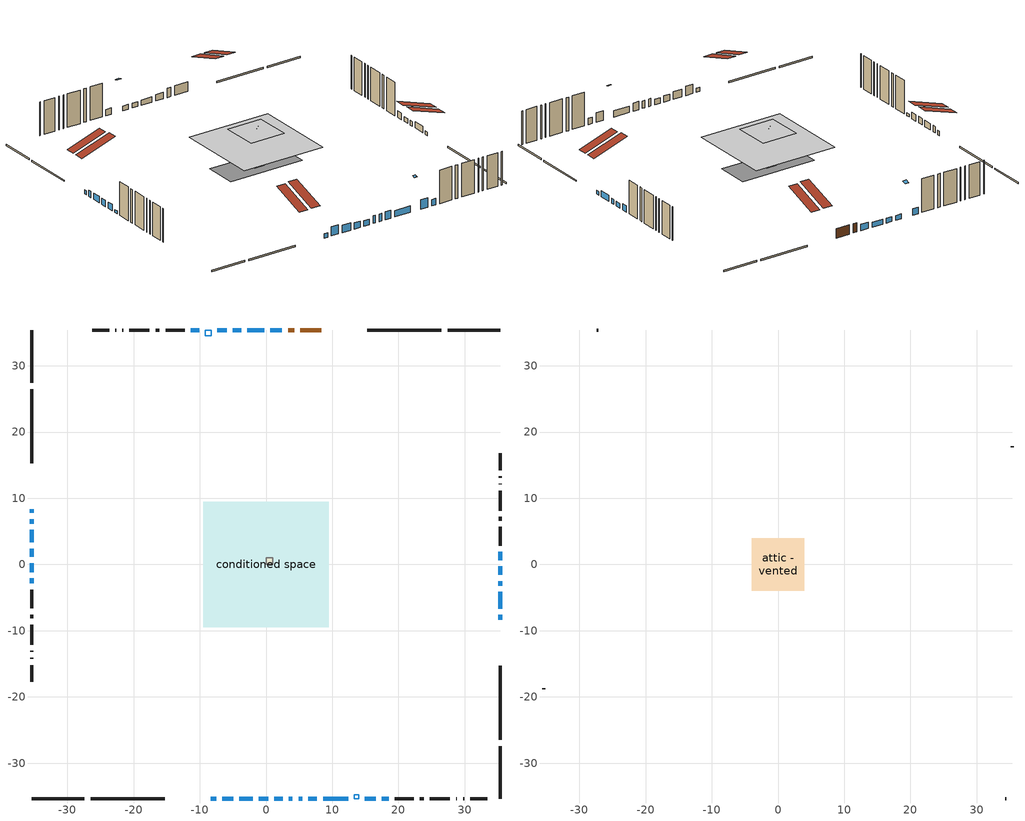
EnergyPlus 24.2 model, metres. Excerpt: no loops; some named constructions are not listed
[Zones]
air source heat pump airloop ret air zone
 floor adiabatic (AdiabaticConst): 0,0 0,1 1,1 1,0 z0
 wall adiabatic (AdiabaticConst): 1,0 1,1 0,1 0,0 1,0 z0:1
 ceiling adiabatic (AdiabaticConst): 1,0 1,1 0,1 0,0 z1
conditioned space
 floor outside (Floor1 construction): -1.18,-1.18 -1.18,1.18 1.18,1.18 1.18,-1.18 z0
 floor adiabatic (AdiabaticFloorConstruction): -9.48,-9.48 -9.48,9.48 9.48,9.48 9.48,-9.48 z4.88
 floor foundation (Slab1 construction): -8.59,-3.6 -8.59,3.6 8.59,3.6 8.59,-3.6 z0
 wall outside (RimJoist1 construction): 35.42,35.42 27.43,35.42 / -35.42,-35.42 -27.43,-35.42 / -35.42,35.42 -35.42,27.43 / 35.42,-35.42 35.42,-27.43 z0:0.3
 wall outside (RimJoist2 construction): 26.5,35.42 15.3,35.42 / -26.5,-35.42 -15.3,-35.42 / -35.42,26.5 -35.42,15.3 / 35.42,-26.5 35.42,-15.3 z0:0.3
 wall outside (AdiabaticWallConstruction 1): 8.35,35.42 5.16,35.42 / 4.23,35.42 3.34,35.42 z0:2.03
 wall outside (AdiabaticWallConstruction): -8.35,-35.42 -7.53,-35.42 / -35.42,8.35 -35.42,7.79 z0:0.92; 35.42,-8.35 35.42,-7.58 z0:0.76; 35.42,-6.66 35.42,-4.11 / 2.42,35.42 0.64,35.42 / -1.06,-35.42 0.31,-35.42 / -35.42,6.86 -35.42,6.17 / -35.42,5.25 -35.42,3.34 / 35.42,0.63 35.42,1.9 / 8.61,-35.42 12.43,-35.42 / -35.42,2.41 -35.42,1.14 / -10.1,35.42 -11.38,35.42 / 17.51,-35.42 18.53,-35.42 / -35.42,0.21 -35.42,-1.16 z0:1.37; -0.29,35.42 -2.83,35.42 z0:1.12; -6.61,-35.42 -4.95,-35.42 / 14.93,-35.42 16.58,-35.42 z0:2.03; -4.02,-35.42 -1.99,-35.42 z0:1.58; 1.24,-35.42 2.51,-35.42 z0:1.17; 3.44,-35.42 4,-35.42 / 4.92,-35.42 5.48,-35.42 z0:1.63; 35.42,-3.19 35.42,-2.5 / 35.42,-1.57 35.42,-0.3 / -3.76,35.42 -5.03,35.42 / -5.96,35.42 -7.33,35.42 z0:1.02; 6.41,-35.42 7.68,-35.42 z0:1.78; -35.42,-2.09 -35.42,-2.85 z0:0.61
 wall outside (Wall1 construction): -12.3,35.42 -15.16,35.42 / 19.45,-35.42 22.31,-35.42 / -35.42,-3.78 -35.42,-6.64 / 35.42,2.83 35.42,5.69 z0:7.32
 wall outside (Wall2 construction): -16.09,35.42 -16.68,35.42 / 23.24,-35.42 23.83,-35.42 / -35.42,-7.57 -35.42,-8.15 / 35.42,6.62 35.42,7.2 z0:7.32
 wall outside (Wall3 construction): -17.61,35.42 -20.64,35.42 / 24.76,-35.42 27.79,-35.42 / -35.42,-9.08 -35.42,-12.11 / 35.42,8.13 35.42,11.17 z0:7.32
 wall outside (Wall4 construction): -21.57,35.42 -21.68,35.42 / 28.72,-35.42 28.83,-35.42 / -35.42,-13.04 -35.42,-13.15 / 35.42,12.1 35.42,12.21 z0:7.32
 wall outside (Wall5 construction): -22.61,35.42 -22.78,35.42 / 29.76,-35.42 29.93,-35.42 / -35.42,-14.08 -35.42,-14.25 / 35.42,13.13 35.42,13.31 z0:7.32
 wall outside (Wall6 construction): -23.71,35.42 -26.26,35.42 / 30.86,-35.42 33.41,-35.42 / -35.42,-15.18 -35.42,-17.73 / 35.42,14.23 35.42,16.78 z0:7.32
 window (WindowConstruction 23): -8.35,-35.42 -7.53,-35.42 z0:0.91
 window (WindowConstruction 6): 35.42,-8.35 35.42,-7.59 z0:0.76
 window (WindowConstruction 7): 35.42,-6.66 35.42,-4.11 z0:1.37
 window (WindowConstruction 8): 2.42,35.42 0.64,35.42 z0:1.37
 window (WindowConstruction 9): -0.29,35.42 -2.83,35.42 z0:1.12
 window (WindowConstruction 10): -6.61,-35.42 -4.95,-35.42 z0:2.03
 window (WindowConstruction 11): -4.02,-35.42 -1.99,-35.42 z0:1.58
 window (WindowConstruction 12): -1.06,-35.42 0.31,-35.42 z0:1.37
 window (WindowConstruction 24): -35.42,8.35 -35.42,7.79 z0:0.91
 window (WindowConstruction 13): 1.24,-35.42 2.51,-35.42 z0:1.17
 window (WindowConstruction 14): -35.42,6.86 -35.42,6.18 z0:1.37
 window (WindowConstruction 15): -35.42,5.25 -35.42,3.34 z0:1.37
 window (WindowConstruction 25): 3.44,-35.42 4,-35.42 z0:1.62
 window (WindowConstruction 26): 4.92,-35.42 5.48,-35.42 z0:1.62
 window (WindowConstruction 16): 35.42,-3.19 35.42,-2.5 z0:1.01
 window (WindowConstruction 17): 35.42,-1.57 35.42,-0.3 z0:1.01
 window (WindowConstruction 18): -3.76,35.42 -5.03,35.42 z0:1.01
 window (WindowConstruction 19): -5.96,35.42 -7.33,35.42 z0:1.01
 window (WindowConstruction): 35.42,0.63 35.42,1.9 z0:1.37
 window (WindowConstruction 20): 6.41,-35.42 7.68,-35.42 z0:1.78
 window (WindowConstruction 21): 8.61,-35.42 12.42,-35.42 z0:1.37
 window (WindowConstruction 22): -35.42,2.41 -35.42,1.14 z0:1.37
 window (WindowConstruction 1): -10.1,35.42 -11.38,35.42 z0:1.37
 window (WindowConstruction 2): 14.93,-35.42 16.58,-35.42 z0:2.03
 window (WindowConstruction 3): 17.51,-35.42 18.53,-35.42 z0:1.37
 window (WindowConstruction 4): -35.42,0.21 -35.42,-1.16 z0:1.37
 window (WindowConstruction 5): -35.42,-2.09 -35.42,-2.85 z0:0.61
 door (Door): 8.35,35.42 5.16,35.42 z0:2.03
 door (Door 1): 4.23,35.42 3.34,35.42 z0:2.03
 ceiling adiabatic (AdiabaticFloorConstruction): 9.48,-9.48 9.48,9.48 -9.48,9.48 -9.48,-9.48 z4.88
 roof outside (Roof1 construction): -1.61,1.61 -1.61,-1.61 1.61,-1.61 1.61,1.61 z7.32
 roof outside (Roof2 construction): -0.75,0.75 -0.75,-0.75 0.75,-0.75 0.75,0.75 z7.32
 roof outside (Roof4 construction): 9.28,35.42,7.32 9.28,27.38,10 11.4,27.38,10 11.4,35.42,7.32; -9.28,-35.42,7.32 -9.28,-27.38,10 -11.4,-27.38,10 -11.4,-35.42,7.32; -35.42,9.28,7.32 -27.38,9.28,10 -27.38,11.4,10 -35.42,11.4,7.32; 35.42,-9.28,7.32 27.38,-9.28,10 27.38,-11.4,10 35.42,-11.4,7.32
 roof outside (AdiabaticRoofConstruction): -9.18,35.42,7.31 -9.18,34.55,7.6 -8.26,34.55,7.6 -8.26,35.42,7.31; 14,-35.42,7.31 14,-34.8,7.52 13.35,-34.8,7.52 13.35,-35.42,7.31
 skylight (SkylightConstruction): -9.18,35.42,7.32 -9.18,34.55,7.6 -8.26,34.55,7.6 -8.26,35.42,7.32
 skylight (SkylightConstruction 1): 14,-35.42,7.32 14,-34.8,7.52 13.35,-34.8,7.52 13.35,-35.42,7.32
furnace airloop ret air zone
 floor adiabatic (AdiabaticConst): 0,0 0,1 1,1 1,0 z0
 wall adiabatic (AdiabaticConst): 0,1 0,0 1,0 1,1 0,1 z0:1
 ceiling adiabatic (AdiabaticConst): 1,0 1,1 0,1 0,0 z1
attic - vented
 floor to conditioned space (Floor2 construction Reversed): -3.98,-3.98 -3.98,3.98 3.98,3.98 3.98,-3.98 z7.32
 wall outside (Wall7 construction): -27.19,35.42 -27.34,35.42 / 34.33,-35.42 34.49,-35.42 / -35.42,-18.66 -35.42,-18.81 / 35.42,17.71 35.42,17.87 z0:7.32
 roof outside (Roof3 construction): 12.32,35.42,7.32 12.32,27.66,9.9 14.37,27.66,9.9 14.37,35.42,7.32; -12.32,-35.42,7.32 -12.32,-27.66,9.9 -14.37,-27.66,9.9 -14.37,-35.42,7.32; -35.42,12.32,7.32 -27.66,12.32,9.9 -27.66,14.37,9.9 -35.42,14.37,7.32; 35.42,-12.32,7.32 27.66,-12.32,9.9 27.66,-14.37,9.9 35.42,-14.37,7.32
[EnergyManagementSystem:Subroutine]
air_source_heat_pump_airloop_0_duct_subroutine: Set AH_MFR = air_source_heat_pump_airloop_AH_MFR / 1; If AH_MFR > 0; Set AH_Tout = air_source_heat_pump_airloop_AH_Tout; Set AH_Wout = air_source_heat_pump_airloop_AH_Wout; Set RA_T = air_source_heat_pump_airloop_RA_T; Set RA_W = air_source_heat_pump_airloop_Ra_W; Set Fan_RTF = air_source_heat_pump_airloop_Fan_RTF; Set DZ_T = air_source_heat_pump_airloop_0_DZ_T; Set DZ_W = air_source_heat_pump_airloop_0_DZ_W; Set AH_VFR = air_source_heat_pump_airloop_AH_VFR / 1; Set h_SA = (@HFnTdbW AH_Tout AH_Wout); Set h_RA = (@HFnTdbW RA_T RA_W); Set h_fg = (@HfgAirFnWTdb AH_Wout AH_Tout); Set h_DZ = (@HFnTdbW DZ_T DZ_W); Set air_cp = 1006.0; Set f_sup = 0.0 / (air_source_heat_pump_airloop_max_sup_fan_mfr/1 * 1.0135); Set f_ret = 0.0 / (air_source_heat_pump_airloop_max_sup_fan_mfr/1 * 1.0135); Set sup_lk_mfr = f_sup * AH_MFR; Set ret_lk_mfr = f_ret * AH_MFR; Set SupTotLkToCond = sup_lk_mfr*(h_RA - h_SA); Set SupLatLkToCond = sup_lk_mfr*h_fg*(RA_W-AH_Wout); Set SupSensLkToCond = SupTotLkToCond-SupLatLkToCond; Set supply_ua = 243.011; Set eTm = 0-((Fan_RTF/(AH_MFR*air_cp))*supply_ua); Set t_sup = DZ_T+((AH_Tout-DZ_T)*(@Exp eTm)); Set SupCondToCond = AH_MFR*air_cp*(t_sup-AH_Tout); Set SupCondToDZ = 0-SupCondToCond; Set return_ua = 135.006; Set eTm = 0-((Fan_RTF/(AH_MFR*air_cp))*return_ua); Set t_ret = DZ_T+((RA_T-DZ_T)*(@Exp eTm)); Set RetCondToRP = AH_MFR*air_cp*(t_ret-RA_T); Set RetCondToDZ = 0-RetCondToRP; Set RetLatLkToRP = 0; Set RetSensLkToRP = ret_lk_mfr*air_cp*(DZ_T-RA_T); Set SupTotLkToDZ = sup_lk_mfr*(h_SA-h_DZ); Set SupLatLkToDZ = sup_lk_mfr*h_fg*(AH_Wout-DZ_W); Set SupSensLkToDZ = SupTotLkToDZ-SupLatLkToDZ; Set FracOutsideToCond = 0.0; Set FracOutsideToDZ = 0.0; Set FracCondToOutside = 0.0; Set FracDZToOutside = 0.0; Set FracDZToCond = 0.0; Set FracCondToDZ = 0.0; Set lk_imbal_vfr = @ABS(f_sup - f_ret) * AH_VFR; Set ImbalLkCondToDZ = lk_imbal_vfr * FracCondToDZ; Set ImbalLkDZToCond = lk_imbal_vfr * FracDZToCond; Set ImbalLkOutsideToCond = lk_imbal_vfr * FracOutsideToCond; Set ImbalLkOutsideToDZ = lk_imbal_vfr * FracOutsideToDZ; Set ImbalLkCondToOutside = lk_imbal_vfr * FracCondToOutside; Set ImbalLkDZToOutside = lk_imbal_vfr * FracDZToOutside; Else; Set SupLatLkToCond = 0; Set SupSensLkToCond = 0; Set SupCondToCond = 0; Set RetCondToRP = 0; Set RetLatLkToRP = 0; Set RetSensLkToRP = 0; Set RetCondToDZ = 0; Set SupCondToDZ = 0; Set SupLatLkToDZ = 0; Set SupSensLkToDZ = 0; Set ImbalLkCondToDZ = 0; Set ImbalLkDZToCond = 0; Set ImbalLkOutsideToCond = 0; Set ImbalLkOutsideToDZ = 0; Set ImbalLkCondToOutside = 0; Set ImbalLkDZToOutside = 0; EndIf; Set air_source_heat_pump_airloop_0_SupLatLkToCond = SupLatLkToCond; Set air_source_heat_pump_airloop_0_SupSensLkToCond = SupSensLkToCond; Set air_source_heat_pump_airloop_0_SupCondToLv = SupCondToCond; Set air_source_heat_pump_airloop_0_RetCondToRP = RetCondToRP; Set air_source_heat_pump_airloop_0_RetLatLkToRP = RetLatLkToRP; Set air_source_heat_pump_airloop_0_RetSensLkToRP = RetSensLkToRP; Set air_source_heat_pump_airloop_0_RetCondToDZ = RetCondToDZ; Set air_source_heat_pump_airloop_0_SupCondToDZ = SupCondToDZ; Set air_source_heat_pump_airloop_0_SupLatLkToDZ = SupLatLkToDZ; Set air_source_heat_pump_airloop_0_SupSensLkToDZ = SupSensLkToDZ; Set air_source_heat_pump_airloop_0_ZoneMixCondToDZ = ImbalLkCondToDZ; Set air_source_heat_pump_airloop_0_ZoneMixDZToCond = ImbalLkDZToCond; Set air_source_heat_pump_airloop_0_DuctImbalLkSupFanEquivCond = ImbalLkCondToOutside; Set air_source_heat_pump_airloop_0_DuctImbalLkExhFanEquivCond = ImbalLkOutsideToCond; Set air_source_heat_pump_airloop_0_DuctImbalLkSupFanEquivDZ = ImbalLkDZToOutside; Set air_source_heat_pump_airloop_0_DuctImbalLkExhFanEquivDZ = ImbalLkOutsideToDZ
furnace_airloop_0_duct_subroutine: Set AH_MFR = furnace_airloop_AH_MFR / 1; If AH_MFR > 0; Set AH_Tout = furnace_airloop_AH_Tout; Set AH_Wout = furnace_airloop_AH_Wout; Set RA_T = furnace_airloop_RA_T; Set RA_W = furnace_airloop_Ra_W; Set Fan_RTF = furnace_airloop_Fan_RTF; Set DZ_T = furnace_airloop_0_DZ_T; Set DZ_W = furnace_airloop_0_DZ_W; Set AH_VFR = furnace_airloop_AH_VFR / 1; Set h_SA = (@HFnTdbW AH_Tout AH_Wout); Set h_RA = (@HFnTdbW RA_T RA_W); Set h_fg = (@HfgAirFnWTdb AH_Wout AH_Tout); Set h_DZ = (@HFnTdbW DZ_T DZ_W); Set air_cp = 1006.0; Set f_sup = 0.0 / (furnace_airloop_max_sup_fan_mfr/1 * 1.0135); Set f_ret = 0.0 / (furnace_airloop_max_sup_fan_mfr/1 * 1.0135); Set sup_lk_mfr = f_sup * AH_MFR; Set ret_lk_mfr = f_ret * AH_MFR; Set SupTotLkToCond = sup_lk_mfr*(h_RA - h_SA); Set SupLatLkToCond = sup_lk_mfr*h_fg*(RA_W-AH_Wout); Set SupSensLkToCond = SupTotLkToCond-SupLatLkToCond; Set supply_ua = 243.011; Set eTm = 0-((Fan_RTF/(AH_MFR*air_cp))*supply_ua); Set t_sup = DZ_T+((AH_Tout-DZ_T)*(@Exp eTm)); Set SupCondToCond = AH_MFR*air_cp*(t_sup-AH_Tout); Set SupCondToDZ = 0-SupCondToCond; Set return_ua = 135.006; Set eTm = 0-((Fan_RTF/(AH_MFR*air_cp))*return_ua); Set t_ret = DZ_T+((RA_T-DZ_T)*(@Exp eTm)); Set RetCondToRP = AH_MFR*air_cp*(t_ret-RA_T); Set RetCondToDZ = 0-RetCondToRP; Set RetLatLkToRP = 0; Set RetSensLkToRP = ret_lk_mfr*air_cp*(DZ_T-RA_T); Set SupTotLkToDZ = sup_lk_mfr*(h_SA-h_DZ); Set SupLatLkToDZ = sup_lk_mfr*h_fg*(AH_Wout-DZ_W); Set SupSensLkToDZ = SupTotLkToDZ-SupLatLkToDZ; Set FracOutsideToCond = 0.0; Set FracOutsideToDZ = 0.0; Set FracCondToOutside = 0.0; Set FracDZToOutside = 0.0; Set FracDZToCond = 0.0; Set FracCondToDZ = 0.0; Set lk_imbal_vfr = @ABS(f_sup - f_ret) * AH_VFR; Set ImbalLkCondToDZ = lk_imbal_vfr * FracCondToDZ; Set ImbalLkDZToCond = lk_imbal_vfr * FracDZToCond; Set ImbalLkOutsideToCond = lk_imbal_vfr * FracOutsideToCond; Set ImbalLkOutsideToDZ = lk_imbal_vfr * FracOutsideToDZ; Set ImbalLkCondToOutside = lk_imbal_vfr * FracCondToOutside; Set ImbalLkDZToOutside = lk_imbal_vfr * FracDZToOutside; Else; Set SupLatLkToCond = 0; Set SupSensLkToCond = 0; Set SupCondToCond = 0; Set RetCondToRP = 0; Set RetLatLkToRP = 0; Set RetSensLkToRP = 0; Set RetCondToDZ = 0; Set SupCondToDZ = 0; Set SupLatLkToDZ = 0; Set SupSensLkToDZ = 0; Set ImbalLkCondToDZ = 0; Set ImbalLkDZToCond = 0; Set ImbalLkOutsideToCond = 0; Set ImbalLkOutsideToDZ = 0; Set ImbalLkCondToOutside = 0; Set ImbalLkDZToOutside = 0; EndIf; Set furnace_airloop_0_SupLatLkToCond = SupLatLkToCond; Set furnace_airloop_0_SupSensLkToCond = SupSensLkToCond; Set furnace_airloop_0_SupCondToLv = SupCondToCond; Set furnace_airloop_0_RetCondToRP = RetCondToRP; Set furnace_airloop_0_RetLatLkToRP = RetLatLkToRP; Set furnace_airloop_0_RetSensLkToRP = RetSensLkToRP; Set furnace_airloop_0_RetCondToDZ = RetCondToDZ; Set furnace_airloop_0_SupCondToDZ = SupCondToDZ; Set furnace_airloop_0_SupLatLkToDZ = SupLatLkToDZ; Set furnace_airloop_0_SupSensLkToDZ = SupSensLkToDZ; Set furnace_airloop_0_ZoneMixCondToDZ = ImbalLkCondToDZ; Set furnace_airloop_0_ZoneMixDZToCond = ImbalLkDZToCond; Set furnace_airloop_0_DuctImbalLkSupFanEquivCond = ImbalLkCondToOutside; Set furnace_airloop_0_DuctImbalLkExhFanEquivCond = ImbalLkOutsideToCond; Set furnace_airloop_0_DuctImbalLkSupFanEquivDZ = ImbalLkDZToOutside; Set furnace_airloop_0_DuctImbalLkExhFanEquivDZ = ImbalLkOutsideToDZ
[EnergyManagementSystem:ProgramCallingManager]
air_source_heat_pump_supply_fan_disaggregate_program_calling_manager: EndOfSystemTimestepBeforeHVACReporting; air_source_heat_pump_supply_fan_disaggregate_program
air_source_heat_pump_supply_fan_power_program_calling_manager: AfterPredictorBeforeHVACManagers; air_source_heat_pump_supply_fan_power_program
attic_vented_1_duct_leakage_imbalance_infil_program_calling_manager: BeginZoneTimestepAfterInitHeatBalance; attic_vented_1_duct_leakage_imbalance_infil_program
component_loads_program_calling_manager: EndOfZoneTimestepAfterZoneReporting; component_loads_program
fridge_schedule_program_calling_manager: BeginZoneTimestepAfterInitHeatBalance; fridge_schedule_program
furnace_airloop_0_duct_program_calling_manager: EndOfSystemTimestepAfterHVACReporting; furnace_airloop_0_duct_program
furnace_supply_fan_disaggregate_program_calling_manager: EndOfSystemTimestepBeforeHVACReporting; furnace_supply_fan_disaggregate_program
infil_program_calling_manager: BeginZoneTimestepAfterInitHeatBalance; infil_program
natural_vent_program_calling_manager: BeginZoneTimestepAfterInitHeatBalance; natural_vent_program
Sequential_Fraction_Schedule_4_program_manager: BeginZoneTimestepAfterInitHeatBalance; Sequential_Fraction_Schedule_4_program
total_airflows_program_calling_manager: EndOfZoneTimestepAfterZoneReporting; total_airflows_program
total_loads_program_calling_manager: EndOfZoneTimestepAfterZoneReporting; total_loads_program
unit_heater_supply_fan_disaggregate_program_calling_manager: EndOfSystemTimestepBeforeHVACReporting; unit_heater_supply_fan_disaggregate_program
unmet_hours_program_calling_manager: EndOfZoneTimestepBeforeZoneReporting; unmet_hours_program
water_heater_EC_adj_ProgramManager: EndOfSystemTimestepBeforeHVACReporting; water_heater_EC_adj
[EnergyManagementSystem:OutputVariable] Type of Data in Variable=Summed
Name | EMS Variable | Update Frequency | EMS Program or Subroutine | Units
air source heat pump supply fan disaggregate clg | air_source_heat_pump_supply_fan_clg | SystemTimestep | air_source_heat_pump_supply_fan_disaggregate_program | J
air source heat pump supply fan disaggregate htg primary | air_source_heat_pump_supply_fan_primary_htg | SystemTimestep | air_source_heat_pump_supply_fan_disaggregate_program | J
furnace supply fan disaggregate htg primary | furnace_supply_fan_primary_htg | SystemTimestep | furnace_supply_fan_disaggregate_program | J
unit heater supply fan disaggregate htg primary | unit_heater_supply_fan_primary_htg | SystemTimestep | unit_heater_supply_fan_disaggregate_program | J
loads_htg_tot_peakload_outvar; loads_htg_tot_annual_outvar; Energy Management System Output Variable 1; Energy Management System Output Variable 45 | loads_htg_tot | ZoneTimestep | total_loads_program | J
loads_clg_tot_peakload_outvar; loads_clg_tot_annual_outvar; Energy Management System Output Variable 2; Energy Management System Output Variable 46 | loads_clg_tot | ZoneTimestep | total_loads_program | J
htg_unmet_hours_annual_outvar; Energy Management System Output Variable 3 | htg_unmet_hours | ZoneTimestep | unmet_hours_program | hr
clg_unmet_hours_annual_outvar; Energy Management System Output Variable 4 | clg_unmet_hours | ZoneTimestep | unmet_hours_program | hr
loads_htg_roofs_annual_outvar; Energy Management System Output Variable 5 | loads_htg_roofs | ZoneTimestep | component_loads_program | J
loads_htg_ceilings_annual_outvar; Energy Management System Output Variable 6 | loads_htg_ceilings | ZoneTimestep | component_loads_program | J
loads_htg_walls_annual_outvar; Energy Management System Output Variable 7 | loads_htg_walls | ZoneTimestep | component_loads_program | J
loads_htg_rim_joists_annual_outvar; Energy Management System Output Variable 8 | loads_htg_rim_joists | ZoneTimestep | component_loads_program | J
loads_htg_foundation_walls_annual_outvar; Energy Management System Output Variable 9 | loads_htg_foundation_walls | ZoneTimestep | component_loads_program | J
loads_htg_doors_annual_outvar; Energy Management System Output Variable 10 | loads_htg_doors | ZoneTimestep | component_loads_program | J
loads_htg_windows_conduction_annual_outvar; Energy Management System Output Variable 11 | loads_htg_windows_conduction | ZoneTimestep | component_loads_program | J
loads_htg_windows_solar_annual_outvar; Energy Management System Output Variable 12 | loads_htg_windows_solar | ZoneTimestep | component_loads_program | J
loads_htg_skylights_conduction_annual_outvar; Energy Management System Output Variable 13 | loads_htg_skylights_conduction | ZoneTimestep | component_loads_program | J
loads_htg_skylights_solar_annual_outvar; Energy Management System Output Variable 14 | loads_htg_skylights_solar | ZoneTimestep | component_loads_program | J
loads_htg_floors_annual_outvar; Energy Management System Output Variable 15 | loads_htg_floors | ZoneTimestep | component_loads_program | J
loads_htg_slabs_annual_outvar; Energy Management System Output Variable 16 | loads_htg_slabs | ZoneTimestep | component_loads_program | J
loads_htg_internal_mass_annual_outvar; Energy Management System Output Variable 17 | loads_htg_internal_mass | ZoneTimestep | component_loads_program | J
loads_htg_infil_annual_outvar; Energy Management System Output Variable 18 | loads_htg_infil | ZoneTimestep | component_loads_program | J
loads_htg_natvent_annual_outvar; Energy Management System Output Variable 19 | loads_htg_natvent | ZoneTimestep | component_loads_program | J
loads_htg_mechvent_annual_outvar; Energy Management System Output Variable 20 | loads_htg_mechvent | ZoneTimestep | component_loads_program | J
loads_htg_whf_annual_outvar; Energy Management System Output Variable 21 | loads_htg_whf | ZoneTimestep | component_loads_program | J
loads_htg_ducts_annual_outvar; Energy Management System Output Variable 22 | loads_htg_ducts | ZoneTimestep | component_loads_program | J
loads_htg_intgains_annual_outvar; Energy Management System Output Variable 23 | loads_htg_intgains | ZoneTimestep | component_loads_program | J
loads_htg_lighting_annual_outvar; Energy Management System Output Variable 24 | loads_htg_lighting | ZoneTimestep | component_loads_program | J
loads_clg_roofs_annual_outvar; Energy Management System Output Variable 25 | loads_clg_roofs | ZoneTimestep | component_loads_program | J
loads_clg_ceilings_annual_outvar; Energy Management System Output Variable 26 | loads_clg_ceilings | ZoneTimestep | component_loads_program | J
loads_clg_walls_annual_outvar; Energy Management System Output Variable 27 | loads_clg_walls | ZoneTimestep | component_loads_program | J
loads_clg_rim_joists_annual_outvar; Energy Management System Output Variable 28 | loads_clg_rim_joists | ZoneTimestep | component_loads_program | J
loads_clg_foundation_walls_annual_outvar; Energy Management System Output Variable 29 | loads_clg_foundation_walls | ZoneTimestep | component_loads_program | J
loads_clg_doors_annual_outvar; Energy Management System Output Variable 30 | loads_clg_doors | ZoneTimestep | component_loads_program | J
loads_clg_windows_conduction_annual_outvar; Energy Management System Output Variable 31 | loads_clg_windows_conduction | ZoneTimestep | component_loads_program | J
loads_clg_windows_solar_annual_outvar; Energy Management System Output Variable 32 | loads_clg_windows_solar | ZoneTimestep | component_loads_program | J
loads_clg_skylights_conduction_annual_outvar; Energy Management System Output Variable 33 | loads_clg_skylights_conduction | ZoneTimestep | component_loads_program | J
loads_clg_skylights_solar_annual_outvar; Energy Management System Output Variable 34 | loads_clg_skylights_solar | ZoneTimestep | component_loads_program | J
loads_clg_floors_annual_outvar; Energy Management System Output Variable 35 | loads_clg_floors | ZoneTimestep | component_loads_program | J
loads_clg_slabs_annual_outvar; Energy Management System Output Variable 36 | loads_clg_slabs | ZoneTimestep | component_loads_program | J
loads_clg_internal_mass_annual_outvar; Energy Management System Output Variable 37 | loads_clg_internal_mass | ZoneTimestep | component_loads_program | J
loads_clg_infil_annual_outvar; Energy Management System Output Variable 38 | loads_clg_infil | ZoneTimestep | component_loads_program | J
loads_clg_natvent_annual_outvar; Energy Management System Output Variable 39 | loads_clg_natvent | ZoneTimestep | component_loads_program | J
loads_clg_mechvent_annual_outvar; Energy Management System Output Variable 40 | loads_clg_mechvent | ZoneTimestep | component_loads_program | J
loads_clg_whf_annual_outvar; Energy Management System Output Variable 41 | loads_clg_whf | ZoneTimestep | component_loads_program | J
loads_clg_ducts_annual_outvar; Energy Management System Output Variable 42 | loads_clg_ducts | ZoneTimestep | component_loads_program | J
loads_clg_intgains_annual_outvar; Energy Management System Output Variable 43 | loads_clg_intgains | ZoneTimestep | component_loads_program | J
loads_clg_lighting_annual_outvar; Energy Management System Output Variable 44 | loads_clg_lighting | ZoneTimestep | component_loads_program | J
[Schedule:Constant]
Sequential Fraction Schedule 4: Hourly Value=1
[Schedule:Day:Interval]
interior lighting schedule day: No, 01:00, 0.108182, 04:00, 0.0901515, 05:00, 0.0991667, 06:00, 0.162273, 07:00, 0.270455, 08:00, 0.342576, 10:00, 0.369621, 11:00, 0.351591, 12:00, 0.333561, 13:00, 0.324545, 14:00, 0.31553, 15:00, 0.333561, 16:00, 0.369621, 17:00, 0.450758, 18:00, 0.585985, 19:00, 0.775303, 20:00, 0.955606, 21:00, 0.991667, 22:00, 0.712197, 23:00, 0.360606, 24:00, 0.162273
interior lighting schedule day 1: No, 01:00, 0.100909, 04:00, 0.0840909, 05:00, 0.0925, 06:00, 0.151364, 07:00, 0.252273, 08:00, 0.319545, 10:00, 0.344773, 11:00, 0.327955, 12:00, 0.311136, 13:00, 0.302727, 14:00, 0.294318, 15:00, 0.311136, 16:00, 0.344773, 17:00, 0.420455, 18:00, 0.546591, 19:00, 0.723182, 20:00, 0.891364, 21:00, 0.925, 22:00, 0.664318, 23:00, 0.336364, 24:00, 0.151364
interior lighting schedule day 2: No, 01:00, 0.0927273, 04:00, 0.0772727, 05:00, 0.085, 06:00, 0.139091, 07:00, 0.231818, 08:00, 0.293636, 10:00, 0.316818, 11:00, 0.301364, 12:00, 0.285909, 13:00, 0.278182, 14:00, 0.270455, 15:00, 0.285909, 16:00, 0.316818, 17:00, 0.386364, 18:00, 0.502273, 19:00, 0.664545, 20:00, 0.819091, 21:00, 0.85, 22:00, 0.610455, 23:00, 0.309091, 24:00, 0.139091
interior lighting schedule day 3: No, 01:00, 0.0845455, 04:00, 0.0704545, 05:00, 0.0775, 06:00, 0.126818, 07:00, 0.211364, 08:00, 0.267727, 10:00, 0.288864, 11:00, 0.274773, 12:00, 0.260682, 13:00, 0.253636, 14:00, 0.246591, 15:00, 0.260682, 16:00, 0.288864, 17:00, 0.352273, 18:00, 0.457955, 19:00, 0.605909, 20:00, 0.746818, 21:00, 0.775, 22:00, 0.556591, 23:00, 0.281818, 24:00, 0.126818
interior lighting schedule day 4: No, 01:00, 0.0763636, 04:00, 0.0636364, 05:00, 0.07, 06:00, 0.114545, 07:00, 0.190909, 08:00, 0.241818, 10:00, 0.260909, 11:00, 0.248182, 12:00, 0.235455, 13:00, 0.229091, 14:00, 0.222727, 15:00, 0.235455, 16:00, 0.260909, 17:00, 0.318182, 18:00, 0.413636, 19:00, 0.547273, 20:00, 0.674545, 21:00, 0.7, 22:00, 0.502727, 23:00, 0.254545, 24:00, 0.114545
interior lighting schedule day 5: No, 01:00, 0.0727273, 04:00, 0.0606061, 05:00, 0.0666667, 06:00, 0.109091, 07:00, 0.181818, 08:00, 0.230303, 10:00, 0.248485, 11:00, 0.236364, 12:00, 0.224242, 13:00, 0.218182, 14:00, 0.212121, 15:00, 0.224242, 16:00, 0.248485, 17:00, 0.30303, 18:00, 0.393939, 19:00, 0.521212, 20:00, 0.642424, 21:00, 0.666667, 22:00, 0.478788, 23:00, 0.242424, 24:00, 0.109091
interior lighting schedule day 6: No, 01:00, 0.0745455, 04:00, 0.0621212, 05:00, 0.0683333, 06:00, 0.111818, 07:00, 0.186364, 08:00, 0.236061, 10:00, 0.254697, 11:00, 0.242273, 12:00, 0.229848, 13:00, 0.223636, 14:00, 0.217424, 15:00, 0.229848, 16:00, 0.254697, 17:00, 0.310606, 18:00, 0.403788, 19:00, 0.534242, 20:00, 0.658485, 21:00, 0.683333, 22:00, 0.490758, 23:00, 0.248485, 24:00, 0.111818
interior lighting schedule day 7: No, 01:00, 0.08, 04:00, 0.0666667, 05:00, 0.0733333, 06:00, 0.12, 07:00, 0.2, 08:00, 0.253333, 10:00, 0.273333, 11:00, 0.26, 12:00, 0.246667, 13:00, 0.24, 14:00, 0.233333, 15:00, 0.246667, 16:00, 0.273333, 17:00, 0.333333, 18:00, 0.433333, 19:00, 0.573333, 20:00, 0.706667, 21:00, 0.733333, 22:00, 0.526667, 23:00, 0.266667, 24:00, 0.12
interior lighting schedule day 8: No, 01:00, 0.0890909, 04:00, 0.0742424, 05:00, 0.0816667, 06:00, 0.133636, 07:00, 0.222727, 08:00, 0.282121, 10:00, 0.304394, 11:00, 0.289545, 12:00, 0.274697, 13:00, 0.267273, 14:00, 0.259848, 15:00, 0.274697, 16:00, 0.304394, 17:00, 0.371212, 18:00, 0.482576, 19:00, 0.638485, 20:00, 0.78697, 21:00, 0.816667, 22:00, 0.586515, 23:00, 0.29697, 24:00, 0.133636
interior lighting schedule day 9: No, 01:00, 0.0972727, 04:00, 0.0810606, 05:00, 0.0891667, 06:00, 0.145909, 07:00, 0.243182, 08:00, 0.30803, 10:00, 0.332348, 11:00, 0.316136, 12:00, 0.299924, 13:00, 0.291818, 14:00, 0.283712, 15:00, 0.299924, 16:00, 0.332348, 17:00, 0.405303, 18:00, 0.526894, 19:00, 0.697121, 20:00, 0.859242, 21:00, 0.891667, 22:00, 0.640379, 23:00, 0.324242, 24:00, 0.145909
interior lighting schedule day 10: No, 01:00, 0.105455, 04:00, 0.0878788, 05:00, 0.0966667, 06:00, 0.158182, 07:00, 0.263636, 08:00, 0.333939, 10:00, 0.360303, 11:00, 0.342727, 12:00, 0.325152, 13:00, 0.316364, 14:00, 0.307576, 15:00, 0.325152, 16:00, 0.360303, 17:00, 0.439394, 18:00, 0.571212, 19:00, 0.755758, 20:00, 0.931515, 21:00, 0.966667, 22:00, 0.694242, 23:00, 0.351515, 24:00, 0.158182
interior lighting schedule day 11: No, 01:00, 0.109091, 04:00, 0.0909091, 05:00, 0.1, 06:00, 0.163636, 07:00, 0.272727, 08:00, 0.345455, 10:00, 0.372727, 11:00, 0.354545, 12:00, 0.336364, 13:00, 0.327273, 14:00, 0.318182, 15:00, 0.336364, 16:00, 0.372727, 17:00, 0.454545, 18:00, 0.590909, 19:00, 0.781818, 20:00, 0.963636, 21:00, 1, 22:00, 0.718182, 23:00, 0.363636, 24:00, 0.163636
interior lighting schedule default day; occupants schedule default day; clothes dryer schedule default day; cooking range schedule default day; mech vent bath fan 0 schedule default day; mech vent bath fan 1 schedule default day; mech vent bath fan 2 schedule default day; mech vent bath fan 3 schedule default day; mech vent range fan 0 schedule default day; misc plug loads schedule default day; general water use schedule default day; clothes dryer exhaust 0 schedule default day; cooling season schedule day; cooling season schedule day 2; cooling season schedule default day; exterior lighting schedule default day; natural vent schedule default day: No, 24:00, 0
occupants schedule day: No, 05:00, 0.426829, 06:00, 0.719512, 07:00, 1, 08:00, 0.670732, 09:00, 0.329268, 14:00, 0.170732, 15:00, 0.231707, 16:00, 0.329268, 17:00, 0.5, 18:00, 0.670732, 19:00, 0.829268, 21:00, 1, 22:00, 0.853659, 23:00, 0.646341, 24:00, 0.426829
clothes dryer schedule day; clothes dryer exhaust 0 schedule day: No, 01:00, 0.123457, 02:00, 0.0740741, 03:00, 0.0493827, 04:00, 0.0246914, 05:00, 0.0493827, 06:00, 0.0740741, 07:00, 0.197531, 08:00, 0.395062, 09:00, 0.592593, 10:00, 0.839506, 11:00, 0.962963, 12:00, 1, 13:00, 0.91358, 14:00, 0.82716, 15:00, 0.716049, 16:00, 0.753086, 17:00, 0.679012, 18:00, 0.666667, 20:00, 0.62963, 21:00, 0.641975, 22:00, 0.666667, 23:00, 0.54321, 24:00, 0.296296
cooking range schedule day: No, 05:00, 0.0597015, 06:00, 0.11194, 07:00, 0.171642, 08:00, 0.291045, 11:00, 0.343284, 12:00, 0.402985, 13:00, 0.462687, 14:00, 0.343284, 15:00, 0.291045, 16:00, 0.402985, 17:00, 0.567164, 18:00, 1, 19:00, 0.850746, 20:00, 0.432836, 21:00, 0.291045, 22:00, 0.231343, 23:00, 0.171642, 24:00, 0.11194
mech vent bath fan 0 schedule day; mech vent bath fan 1 schedule day; mech vent bath fan 2 schedule day; mech vent bath fan 3 schedule day: No, 07:00, 0, 08:00, 1, 09:00, 0.2, 24:00, 0
mech vent range fan 0 schedule day: No, 18:00, 0, 19:00, 1, 20:00, 0.2, 24:00, 0
misc plug loads schedule day: No, 06:00, 0.705882, 07:00, 0.745098, 08:00, 0.803922, 15:00, 0.823529, 16:00, 0.862745, 17:00, 0.921569, 18:00, 0.980392, 19:00, 1, 20:00, 0.980392, 21:00, 0.941176, 22:00, 0.862745, 23:00, 0.784314, 24:00, 0.72549
general water use schedule day: No, 01:00, 0.315068, 03:00, 0.287671, 04:00, 0.342466, 05:00, 0.369863, 06:00, 0.520548, 07:00, 0.60274, 08:00, 0.534247, 10:00, 0.506849, 11:00, 0.465753, 14:00, 0.479452, 15:00, 0.534247, 16:00, 0.589041, 17:00, 0.69863, 18:00, 0.876712, 19:00, 0.890411, 20:00, 0.986301, 21:00, 1, 22:00, 0.863014, 23:00, 0.616438, 24:00, 0.465753
cooling season schedule day 1: No, 24:00, 1
exterior lighting schedule day: No, 01:00, 0.566667, 03:00, 0.524167, 05:00, 0.495833, 06:00, 0.5525, 07:00, 0.623333, 08:00, 0.580833, 09:00, 0.439167, 10:00, 0.354167, 12:00, 0.34, 13:00, 0.354167, 14:00, 0.396667, 15:00, 0.425, 16:00, 0.495833, 17:00, 0.623333, 18:00, 0.793333, 19:00, 0.906667, 20:00, 0.963333, 21:00, 0.991667, 22:00, 0.920833, 23:00, 0.793333, 24:00, 0.665833
exterior lighting schedule day 1: No, 01:00, 0.528571, 03:00, 0.488929, 05:00, 0.4625, 06:00, 0.515357, 07:00, 0.581429, 08:00, 0.541786, 09:00, 0.409643, 10:00, 0.330357, 12:00, 0.317143, 13:00, 0.330357, 14:00, 0.37, 15:00, 0.396429, 16:00, 0.4625, 17:00, 0.581429, 18:00, 0.74, 19:00, 0.845714, 20:00, 0.898571, 21:00, 0.925, 22:00, 0.858929, 23:00, 0.74, 24:00, 0.621071
exterior lighting schedule day 10: No, 01:00, 0.552381, 03:00, 0.510952, 05:00, 0.483333, 06:00, 0.538571, 07:00, 0.607619, 08:00, 0.56619, 09:00, 0.428095, 10:00, 0.345238, 12:00, 0.331429, 13:00, 0.345238, 14:00, 0.386667, 15:00, 0.414286, 16:00, 0.483333, 17:00, 0.607619, 18:00, 0.773333, 19:00, 0.88381, 20:00, 0.939048, 21:00, 0.966667, 22:00, 0.897619, 23:00, 0.773333, 24:00, 0.649048
exterior lighting schedule day 11: No, 01:00, 0.571429, 03:00, 0.528571, 05:00, 0.5, 06:00, 0.557143, 07:00, 0.628571, 08:00, 0.585714, 09:00, 0.442857, 10:00, 0.357143, 12:00, 0.342857, 13:00, 0.357143, 14:00, 0.4, 15:00, 0.428571, 16:00, 0.5, 17:00, 0.628571, 18:00, 0.8, 19:00, 0.914286, 20:00, 0.971429, 21:00, 1, 22:00, 0.928571, 23:00, 0.8, 24:00, 0.671429
exterior lighting schedule day 2: No, 01:00, 0.485714, 03:00, 0.449286, 05:00, 0.425, 06:00, 0.473571, 07:00, 0.534286, 08:00, 0.497857, 09:00, 0.376429, 10:00, 0.303571, 12:00, 0.291429, 13:00, 0.303571, 14:00, 0.34, 15:00, 0.364286, 16:00, 0.425, 17:00, 0.534286, 18:00, 0.68, 19:00, 0.777143, 20:00, 0.825714, 21:00, 0.85, 22:00, 0.789286, 23:00, 0.68, 24:00, 0.570714
exterior lighting schedule day 3: No, 01:00, 0.442857, 03:00, 0.409643, 05:00, 0.3875, 06:00, 0.431786, 07:00, 0.487143, 08:00, 0.453929, 09:00, 0.343214, 10:00, 0.276786, 12:00, 0.265714, 13:00, 0.276786, 14:00, 0.31, 15:00, 0.332143, 16:00, 0.3875, 17:00, 0.487143, 18:00, 0.62, 19:00, 0.708571, 20:00, 0.752857, 21:00, 0.775, 22:00, 0.719643, 23:00, 0.62, 24:00, 0.520357
exterior lighting schedule day 4: No, 01:00, 0.4, 03:00, 0.37, 05:00, 0.35, 06:00, 0.39, 07:00, 0.44, 08:00, 0.41, 09:00, 0.31, 10:00, 0.25, 12:00, 0.24, 13:00, 0.25, 14:00, 0.28, 15:00, 0.3, 16:00, 0.35, 17:00, 0.44, 18:00, 0.56, 19:00, 0.64, 20:00, 0.68, 21:00, 0.7, 22:00, 0.65, 23:00, 0.56, 24:00, 0.47
exterior lighting schedule day 5: No, 01:00, 0.380952, 03:00, 0.352381, 05:00, 0.333333, 06:00, 0.371429, 07:00, 0.419048, 08:00, 0.390476, 09:00, 0.295238, 10:00, 0.238095, 12:00, 0.228571, 13:00, 0.238095, 14:00, 0.266667, 15:00, 0.285714, 16:00, 0.333333, 17:00, 0.419048, 18:00, 0.533333, 19:00, 0.609524, 20:00, 0.647619, 21:00, 0.666667, 22:00, 0.619048, 23:00, 0.533333, 24:00, 0.447619
exterior lighting schedule day 6: No, 01:00, 0.390476, 03:00, 0.36119, 05:00, 0.341667, 06:00, 0.380714, 07:00, 0.429524, 08:00, 0.400238, 09:00, 0.302619, 10:00, 0.244048, 12:00, 0.234286, 13:00, 0.244048, 14:00, 0.273333, 15:00, 0.292857, 16:00, 0.341667, 17:00, 0.429524, 18:00, 0.546667, 19:00, 0.624762, 20:00, 0.66381, 21:00, 0.683333, 22:00, 0.634524, 23:00, 0.546667, 24:00, 0.45881
exterior lighting schedule day 7: No, 01:00, 0.419048, 03:00, 0.387619, 05:00, 0.366667, 06:00, 0.408571, 07:00, 0.460952, 08:00, 0.429524, 09:00, 0.324762, 10:00, 0.261905, 12:00, 0.251429, 13:00, 0.261905, 14:00, 0.293333, 15:00, 0.314286, 16:00, 0.366667, 17:00, 0.460952, 18:00, 0.586667, 19:00, 0.670476, 20:00, 0.712381, 21:00, 0.733333, 22:00, 0.680952, 23:00, 0.586667, 24:00, 0.492381
exterior lighting schedule day 8: No, 01:00, 0.466667, 03:00, 0.431667, 05:00, 0.408333, 06:00, 0.455, 07:00, 0.513333, 08:00, 0.478333, 09:00, 0.361667, 10:00, 0.291667, 12:00, 0.28, 13:00, 0.291667, 14:00, 0.326667, 15:00, 0.35, 16:00, 0.408333, 17:00, 0.513333, 18:00, 0.653333, 19:00, 0.746667, 20:00, 0.793333, 21:00, 0.816667, 22:00, 0.758333, 23:00, 0.653333, 24:00, 0.548333
exterior lighting schedule day 9: No, 01:00, 0.509524, 03:00, 0.47131, 05:00, 0.445833, 06:00, 0.496786, 07:00, 0.560476, 08:00, 0.522262, 09:00, 0.394881, 10:00, 0.318452, 12:00, 0.305714, 13:00, 0.318452, 14:00, 0.356667, 15:00, 0.382143, 16:00, 0.445833, 17:00, 0.560476, 18:00, 0.713333, 19:00, 0.815238, 20:00, 0.86619, 21:00, 0.891667, 22:00, 0.827976, 23:00, 0.713333, 24:00, 0.59869
[Schedule:Week:Daily]
interior lighting schedule Week Rule - Jun3-Jun30: interior lighting schedule day 5, interior lighting schedule day 5, interior lighting schedule day 5, interior lighting schedule day 5, interior lighting schedule day 5, interior lighting schedule day 5, interior lighting schedule day 5, interior lighting schedule default day, interior lighting schedule default day, interior lighting schedule default day, interior lighting schedule default day, interior lighting schedule default day
interior lighting schedule Week Rule - Jul1-Jul28: interior lighting schedule day 6, interior lighting schedule day 6, interior lighting schedule day 6, interior lighting schedule day 6, interior lighting schedule day 6, interior lighting schedule day 6, interior lighting schedule day 6, interior lighting schedule default day, interior lighting schedule default day, interior lighting schedule default day, interior lighting schedule default day, interior lighting schedule default day
interior lighting schedule Week Rule - Jul29-Aug4: interior lighting schedule day 6, interior lighting schedule day 6, interior lighting schedule day 6, interior lighting schedule day 7, interior lighting schedule day 7, interior lighting schedule day 7, interior lighting schedule day 7, interior lighting schedule default day, interior lighting schedule default day, interior lighting schedule default day, interior lighting schedule default day, interior lighting schedule default day
interior lighting schedule Week Rule - Aug5-Aug25: interior lighting schedule day 7, interior lighting schedule day 7, interior lighting schedule day 7, interior lighting schedule day 7, interior lighting schedule day 7, interior lighting schedule day 7, interior lighting schedule day 7, interior lighting schedule default day, interior lighting schedule default day, interior lighting schedule default day, interior lighting schedule default day, interior lighting schedule default day
interior lighting schedule Week Rule - Aug26-Sep1: interior lighting schedule day 7, interior lighting schedule day 7, interior lighting schedule day 7, interior lighting schedule day 7, interior lighting schedule day 7, interior lighting schedule day 7, interior lighting schedule day 8, interior lighting schedule default day, interior lighting schedule default day, interior lighting schedule default day, interior lighting schedule default day, interior lighting schedule default day
interior lighting schedule Week Rule - Sep2-Sep29: interior lighting schedule day 8, interior lighting schedule day 8, interior lighting schedule day 8, interior lighting schedule day 8, interior lighting schedule day 8, interior lighting schedule day 8, interior lighting schedule day 8, interior lighting schedule default day, interior lighting schedule default day, interior lighting schedule default day, interior lighting schedule default day, interior lighting schedule default day
interior lighting schedule Week Rule - Sep30-Oct6: interior lighting schedule day 8, interior lighting schedule day 9, interior lighting schedule day 9, interior lighting schedule day 9, interior lighting schedule day 9, interior lighting schedule day 9, interior lighting schedule day 9, interior lighting schedule default day, interior lighting schedule default day, interior lighting schedule default day, interior lighting schedule default day, interior lighting schedule default day
interior lighting schedule Week Rule - Oct7-Oct27: interior lighting schedule day 9, interior lighting schedule day 9, interior lighting schedule day 9, interior lighting schedule day 9, interior lighting schedule day 9, interior lighting schedule day 9, interior lighting schedule day 9, interior lighting schedule default day, interior lighting schedule default day, interior lighting schedule default day, interior lighting schedule default day, interior lighting schedule default day
interior lighting schedule Week Rule - Oct28-Nov3: interior lighting schedule day 9, interior lighting schedule day 9, interior lighting schedule day 9, interior lighting schedule day 9, interior lighting schedule day 10, interior lighting schedule day 10, interior lighting schedule day 10, interior lighting schedule default day, interior lighting schedule default day, interior lighting schedule default day, interior lighting schedule default day, interior lighting schedule default day
interior lighting schedule Week Rule - Nov4-Nov24: interior lighting schedule day 10, interior lighting schedule day 10, interior lighting schedule day 10, interior lighting schedule day 10, interior lighting schedule day 10, interior lighting schedule day 10, interior lighting schedule day 10, interior lighting schedule default day, interior lighting schedule default day, interior lighting schedule default day, interior lighting schedule default day, interior lighting schedule default day
interior lighting schedule Week Rule - Nov25-Dec1: interior lighting schedule day 10, interior lighting schedule day 10, interior lighting schedule day 10, interior lighting schedule day 10, interior lighting schedule day 10, interior lighting schedule day 10, interior lighting schedule day 11, interior lighting schedule default day, interior lighting schedule default day, interior lighting schedule default day, interior lighting schedule default day, interior lighting schedule default day
interior lighting schedule Week Rule - Dec2-Dec31: interior lighting schedule day 11, interior lighting schedule day 11, interior lighting schedule day 11, interior lighting schedule day 11, interior lighting schedule day 11, interior lighting schedule day 11, interior lighting schedule day 11, interior lighting schedule default day, interior lighting schedule default day, interior lighting schedule default day, interior lighting schedule default day, interior lighting schedule default day
occupants schedule Week Rule - Jan1-Dec31: occupants schedule day, occupants schedule day, occupants schedule day, occupants schedule day, occupants schedule day, occupants schedule day, occupants schedule day, occupants schedule default day, occupants schedule default day, occupants schedule default day, occupants schedule default day, occupants schedule default day
mech vent bath fan 0 schedule Week Rule - Jan1-Dec31: mech vent bath fan 0 schedule day, mech vent bath fan 0 schedule day, mech vent bath fan 0 schedule day, mech vent bath fan 0 schedule day, mech vent bath fan 0 schedule day, mech vent bath fan 0 schedule day, mech vent bath fan 0 schedule day, mech vent bath fan 0 schedule default day, mech vent bath fan 0 schedule default day, mech vent bath fan 0 schedule default day, mech vent bath fan 0 schedule default day, mech vent bath fan 0 schedule default day
mech vent bath fan 1 schedule Week Rule - Jan1-Dec31: mech vent bath fan 1 schedule day, mech vent bath fan 1 schedule day, mech vent bath fan 1 schedule day, mech vent bath fan 1 schedule day, mech vent bath fan 1 schedule day, mech vent bath fan 1 schedule day, mech vent bath fan 1 schedule day, mech vent bath fan 1 schedule default day, mech vent bath fan 1 schedule default day, mech vent bath fan 1 schedule default day, mech vent bath fan 1 schedule default day, mech vent bath fan 1 schedule default day
mech vent bath fan 2 schedule Week Rule - Jan1-Dec31: mech vent bath fan 2 schedule day, mech vent bath fan 2 schedule day, mech vent bath fan 2 schedule day, mech vent bath fan 2 schedule day, mech vent bath fan 2 schedule day, mech vent bath fan 2 schedule day, mech vent bath fan 2 schedule day, mech vent bath fan 2 schedule default day, mech vent bath fan 2 schedule default day, mech vent bath fan 2 schedule default day, mech vent bath fan 2 schedule default day, mech vent bath fan 2 schedule default day
mech vent bath fan 3 schedule Week Rule - Jan1-Dec31: mech vent bath fan 3 schedule day, mech vent bath fan 3 schedule day, mech vent bath fan 3 schedule day, mech vent bath fan 3 schedule day, mech vent bath fan 3 schedule day, mech vent bath fan 3 schedule day, mech vent bath fan 3 schedule day, mech vent bath fan 3 schedule default day, mech vent bath fan 3 schedule default day, mech vent bath fan 3 schedule default day, mech vent bath fan 3 schedule default day, mech vent bath fan 3 schedule default day
mech vent range fan 0 schedule Week Rule - Jan1-Dec31: mech vent range fan 0 schedule day, mech vent range fan 0 schedule day, mech vent range fan 0 schedule day, mech vent range fan 0 schedule day, mech vent range fan 0 schedule day, mech vent range fan 0 schedule day, mech vent range fan 0 schedule day, mech vent range fan 0 schedule default day, mech vent range fan 0 schedule default day, mech vent range fan 0 schedule default day, mech vent range fan 0 schedule default day, mech vent range fan 0 schedule default day
misc plug loads schedule Week Rule - Jan1-Dec31: misc plug loads schedule day, misc plug loads schedule day, misc plug loads schedule day, misc plug loads schedule day, misc plug loads schedule day, misc plug loads schedule day, misc plug loads schedule day, misc plug loads schedule default day, misc plug loads schedule default day, misc plug loads schedule default day, misc plug loads schedule default day, misc plug loads schedule default day
clothes dryer exhaust 0 schedule Week Rule - Jan1-Dec31: clothes dryer exhaust 0 schedule day, clothes dryer exhaust 0 schedule day, clothes dryer exhaust 0 schedule day, clothes dryer exhaust 0 schedule day, clothes dryer exhaust 0 schedule day, clothes dryer exhaust 0 schedule day, clothes dryer exhaust 0 schedule day, clothes dryer exhaust 0 schedule default day, clothes dryer exhaust 0 schedule default day, clothes dryer exhaust 0 schedule default day, clothes dryer exhaust 0 schedule default day, clothes dryer exhaust 0 schedule default day
cooling season schedule Week Rule - Jan1-May26: cooling season schedule day, cooling season schedule day, cooling season schedule day, cooling season schedule day, cooling season schedule day, cooling season schedule day, cooling season schedule day, cooling season schedule default day, cooling season schedule default day, cooling season schedule default day, cooling season schedule default day, cooling season schedule default day
cooling season schedule Week Rule - May27-Jun2: cooling season schedule day, cooling season schedule day, cooling season schedule day, cooling season schedule day, cooling season schedule day, cooling season schedule day 1, cooling season schedule day 1, cooling season schedule default day, cooling season schedule default day, cooling season schedule default day, cooling season schedule default day, cooling season schedule default day
cooling season schedule Week Rule - Jun3-Aug25: cooling season schedule day 1, cooling season schedule day 1, cooling season schedule day 1, cooling season schedule day 1, cooling season schedule day 1, cooling season schedule day 1, cooling season schedule day 1, cooling season schedule default day, cooling season schedule default day, cooling season schedule default day, cooling season schedule default day, cooling season schedule default day
cooling season schedule Week Rule - Aug26-Sep1: cooling season schedule day 1, cooling season schedule day 1, cooling season schedule day 1, cooling season schedule day 1, cooling season schedule day 1, cooling season schedule day 1, cooling season schedule day 2, cooling season schedule default day, cooling season schedule default day, cooling season schedule default day, cooling season schedule default day, cooling season schedule default day
cooling season schedule Week Rule - Sep2-Dec31: cooling season schedule day 2, cooling season schedule day 2, cooling season schedule day 2, cooling season schedule day 2, cooling season schedule day 2, cooling season schedule day 2, cooling season schedule day 2, cooling season schedule default day, cooling season schedule default day, cooling season schedule default day, cooling season schedule default day, cooling season schedule default day
exterior lighting schedule Week Rule - Jan1-Jan27: exterior lighting schedule day, exterior lighting schedule day, exterior lighting schedule day, exterior lighting schedule day, exterior lighting schedule day, exterior lighting schedule day, exterior lighting schedule day, exterior lighting schedule default day, exterior lighting schedule default day, exterior lighting schedule default day, exterior lighting schedule default day, exterior lighting schedule default day
exterior lighting schedule Week Rule - Jan28-Feb3: exterior lighting schedule day, exterior lighting schedule day, exterior lighting schedule day, exterior lighting schedule day, exterior lighting schedule day 1, exterior lighting schedule day 1, exterior lighting schedule day 1, exterior lighting schedule default day, exterior lighting schedule default day, exterior lighting schedule default day, exterior lighting schedule default day, exterior lighting schedule default day
exterior lighting schedule Week Rule - Feb4-Feb24: exterior lighting schedule day 1, exterior lighting schedule day 1, exterior lighting schedule day 1, exterior lighting schedule day 1, exterior lighting schedule day 1, exterior lighting schedule day 1, exterior lighting schedule day 1, exterior lighting schedule default day, exterior lighting schedule default day, exterior lighting schedule default day, exterior lighting schedule default day, exterior lighting schedule default day
exterior lighting schedule Week Rule - Feb25-Mar3: exterior lighting schedule day 1, exterior lighting schedule day 1, exterior lighting schedule day 1, exterior lighting schedule day 1, exterior lighting schedule day 2, exterior lighting schedule day 2, exterior lighting schedule day 2, exterior lighting schedule default day, exterior lighting schedule default day, exterior lighting schedule default day, exterior lighting schedule default day, exterior lighting schedule default day
exterior lighting schedule Week Rule - Mar4-Mar31: exterior lighting schedule day 2, exterior lighting schedule day 2, exterior lighting schedule day 2, exterior lighting schedule day 2, exterior lighting schedule day 2, exterior lighting schedule day 2, exterior lighting schedule day 2, exterior lighting schedule default day, exterior lighting schedule default day, exterior lighting schedule default day, exterior lighting schedule default day, exterior lighting schedule default day
exterior lighting schedule Week Rule - Apr1-Apr28: exterior lighting schedule day 3, exterior lighting schedule day 3, exterior lighting schedule day 3, exterior lighting schedule day 3, exterior lighting schedule day 3, exterior lighting schedule day 3, exterior lighting schedule day 3, exterior lighting schedule default day, exterior lighting schedule default day, exterior lighting schedule default day, exterior lighting schedule default day, exterior lighting schedule default day
exterior lighting schedule Week Rule - Apr29-May5: exterior lighting schedule day 3, exterior lighting schedule day 3, exterior lighting schedule day 4, exterior lighting schedule day 4, exterior lighting schedule day 4, exterior lighting schedule day 4, exterior lighting schedule day 4, exterior lighting schedule default day, exterior lighting schedule default day, exterior lighting schedule default day, exterior lighting schedule default day, exterior lighting schedule default day
exterior lighting schedule Week Rule - May6-May26: exterior lighting schedule day 4, exterior lighting schedule day 4, exterior lighting schedule day 4, exterior lighting schedule day 4, exterior lighting schedule day 4, exterior lighting schedule day 4, exterior lighting schedule day 4, exterior lighting schedule default day, exterior lighting schedule default day, exterior lighting schedule default day, exterior lighting schedule default day, exterior lighting schedule default day
exterior lighting schedule Week Rule - May27-Jun2: exterior lighting schedule day 4, exterior lighting schedule day 4, exterior lighting schedule day 4, exterior lighting schedule day 4, exterior lighting schedule day 4, exterior lighting schedule day 5, exterior lighting schedule day 5, exterior lighting schedule default day, exterior lighting schedule default day, exterior lighting schedule default day, exterior lighting schedule default day, exterior lighting schedule default day
exterior lighting schedule Week Rule - Jun3-Jun30: exterior lighting schedule day 5, exterior lighting schedule day 5, exterior lighting schedule day 5, exterior lighting schedule day 5, exterior lighting schedule day 5, exterior lighting schedule day 5, exterior lighting schedule day 5, exterior lighting schedule default day, exterior lighting schedule default day, exterior lighting schedule default day, exterior lighting schedule default day, exterior lighting schedule default day
exterior lighting schedule Week Rule - Jul1-Jul28: exterior lighting schedule day 6, exterior lighting schedule day 6, exterior lighting schedule day 6, exterior lighting schedule day 6, exterior lighting schedule day 6, exterior lighting schedule day 6, exterior lighting schedule day 6, exterior lighting schedule default day, exterior lighting schedule default day, exterior lighting schedule default day, exterior lighting schedule default day, exterior lighting schedule default day
exterior lighting schedule Week Rule - Jul29-Aug4: exterior lighting schedule day 6, exterior lighting schedule day 6, exterior lighting schedule day 6, exterior lighting schedule day 7, exterior lighting schedule day 7, exterior lighting schedule day 7, exterior lighting schedule day 7, exterior lighting schedule default day, exterior lighting schedule default day, exterior lighting schedule default day, exterior lighting schedule default day, exterior lighting schedule default day
exterior lighting schedule Week Rule - Aug5-Aug25: exterior lighting schedule day 7, exterior lighting schedule day 7, exterior lighting schedule day 7, exterior lighting schedule day 7, exterior lighting schedule day 7, exterior lighting schedule day 7, exterior lighting schedule day 7, exterior lighting schedule default day, exterior lighting schedule default day, exterior lighting schedule default day, exterior lighting schedule default day, exterior lighting schedule default day
exterior lighting schedule Week Rule - Aug26-Sep1: exterior lighting schedule day 7, exterior lighting schedule day 7, exterior lighting schedule day 7, exterior lighting schedule day 7, exterior lighting schedule day 7, exterior lighting schedule day 7, exterior lighting schedule day 8, exterior lighting schedule default day, exterior lighting schedule default day, exterior lighting schedule default day, exterior lighting schedule default day, exterior lighting schedule default day
exterior lighting schedule Week Rule - Sep2-Sep29: exterior lighting schedule day 8, exterior lighting schedule day 8, exterior lighting schedule day 8, exterior lighting schedule day 8, exterior lighting schedule day 8, exterior lighting schedule day 8, exterior lighting schedule day 8, exterior lighting schedule default day, exterior lighting schedule default day, exterior lighting schedule default day, exterior lighting schedule default day, exterior lighting schedule default day
exterior lighting schedule Week Rule - Sep30-Oct6: exterior lighting schedule day 8, exterior lighting schedule day 9, exterior lighting schedule day 9, exterior lighting schedule day 9, exterior lighting schedule day 9, exterior lighting schedule day 9, exterior lighting schedule day 9, exterior lighting schedule default day, exterior lighting schedule default day, exterior lighting schedule default day, exterior lighting schedule default day, exterior lighting schedule default day
exterior lighting schedule Week Rule - Oct7-Oct27: exterior lighting schedule day 9, exterior lighting schedule day 9, exterior lighting schedule day 9, exterior lighting schedule day 9, exterior lighting schedule day 9, exterior lighting schedule day 9, exterior lighting schedule day 9, exterior lighting schedule default day, exterior lighting schedule default day, exterior lighting schedule default day, exterior lighting schedule default day, exterior lighting schedule default day
exterior lighting schedule Week Rule - Oct28-Nov3: exterior lighting schedule day 9, exterior lighting schedule day 9, exterior lighting schedule day 9, exterior lighting schedule day 9, exterior lighting schedule day 10, exterior lighting schedule day 10, exterior lighting schedule day 10, exterior lighting schedule default day, exterior lighting schedule default day, exterior lighting schedule default day, exterior lighting schedule default day, exterior lighting schedule default day
exterior lighting schedule Week Rule - Nov4-Nov24: exterior lighting schedule day 10, exterior lighting schedule day 10, exterior lighting schedule day 10, exterior lighting schedule day 10, exterior lighting schedule day 10, exterior lighting schedule day 10, exterior lighting schedule day 10, exterior lighting schedule default day, exterior lighting schedule default day, exterior lighting schedule default day, exterior lighting schedule default day, exterior lighting schedule default day
exterior lighting schedule Week Rule - Nov25-Dec1: exterior lighting schedule day 10, exterior lighting schedule day 10, exterior lighting schedule day 10, exterior lighting schedule day 10, exterior lighting schedule day 10, exterior lighting schedule day 10, exterior lighting schedule day 11, exterior lighting schedule default day, exterior lighting schedule default day, exterior lighting schedule default day, exterior lighting schedule default day, exterior lighting schedule default day
exterior lighting schedule Week Rule - Dec2-Dec31: exterior lighting schedule day 11, exterior lighting schedule day 11, exterior lighting schedule day 11, exterior lighting schedule day 11, exterior lighting schedule day 11, exterior lighting schedule day 11, exterior lighting schedule day 11, exterior lighting schedule default day, exterior lighting schedule default day, exterior lighting schedule default day, exterior lighting schedule default day, exterior lighting schedule default day
